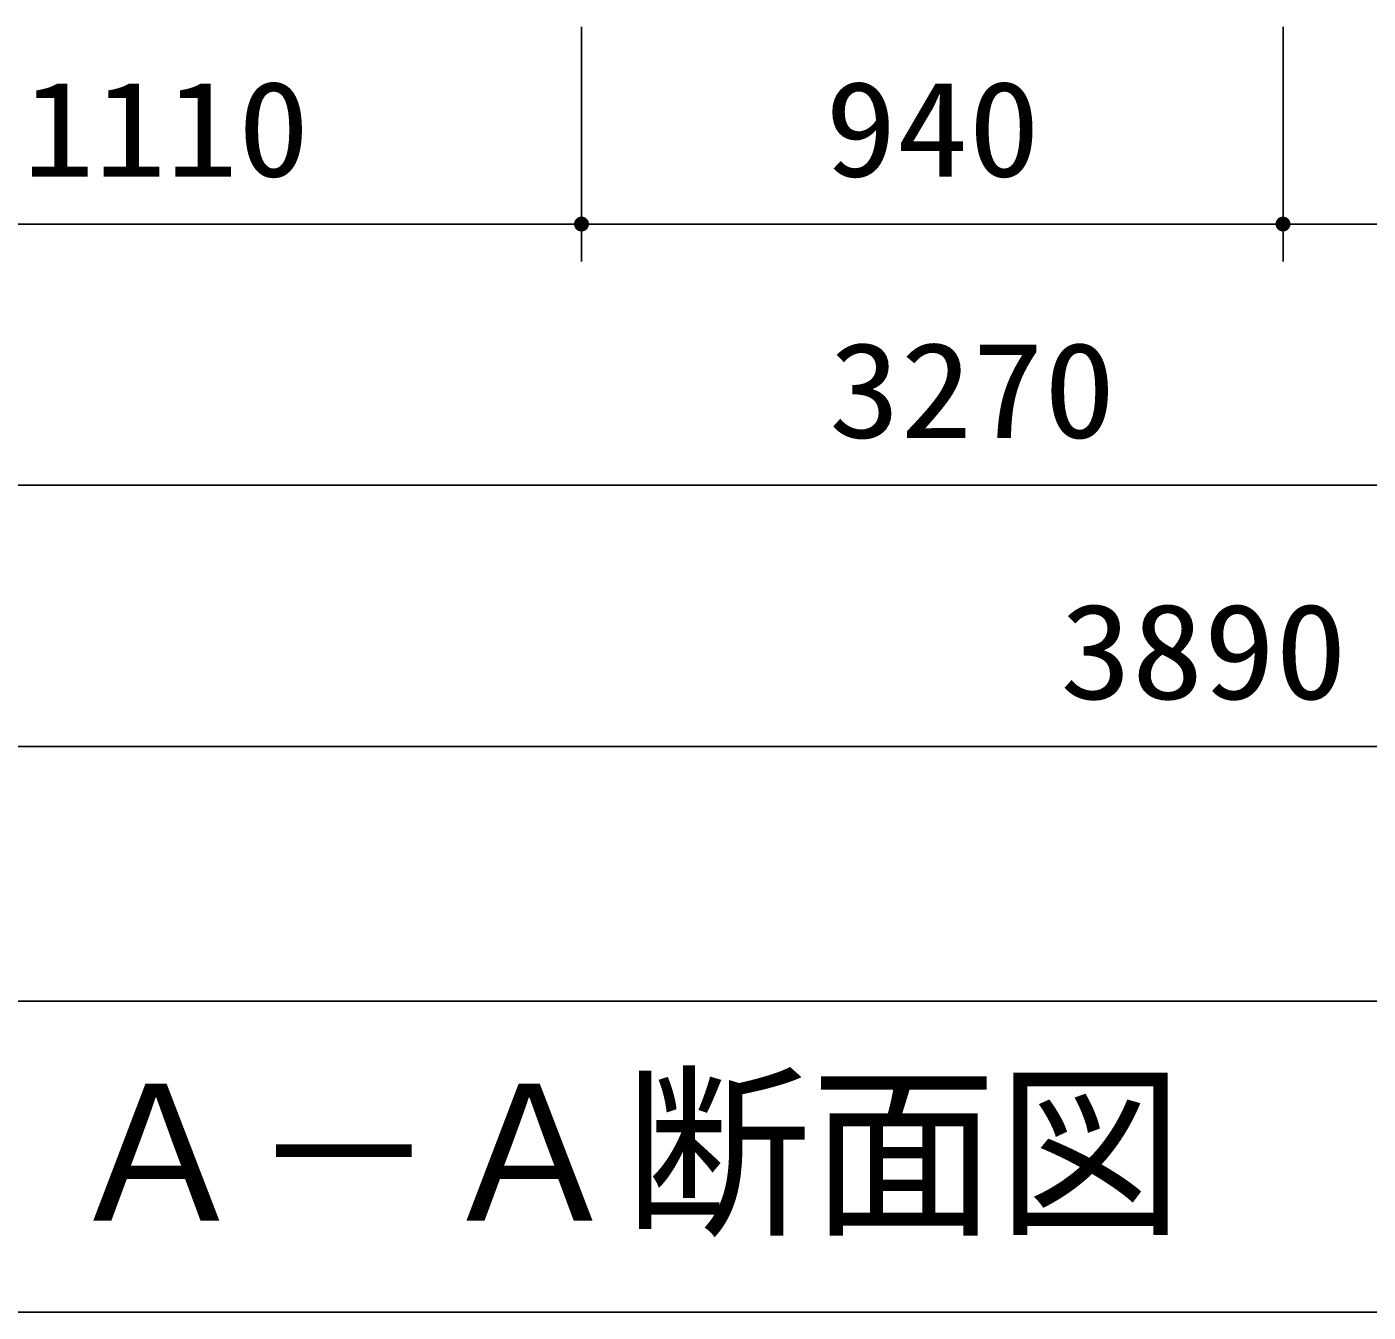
# Model space of a CAD drawing. Units: millimetres, scale not verified. Extents: x -14850 to 14850, y -10500 to 10500.
# Drawn here: x -10587 to -8789, y -7956 to -6234 of the extents above; entities that cross this region are included whole.
import ezdxf
from ezdxf.enums import TextEntityAlignment as Align

# ---------------------------------------------------------------- set-up
doc = ezdxf.new("R2010")
doc.units = ezdxf.units.MM
doc.header["$LTSCALE"] = 50
doc.layers.add('0-0_製作', color=5, linetype='Continuous', lineweight=25)
doc.layers.add('0-2_機器', color=3, linetype='Continuous', lineweight=25)
doc.styles.add('ＭＳ ゴシック', font='')
doc.styles.get('ＭＳ ゴシック').set_extended_font_data('MS Gothic')

msp = doc.modelspace()

# ---------------------------------------------------------------- linework, layer by layer
at = {"layer": '0-0_製作', "color": 2}
for p, q in [((-9843.31, -6548.58), (-9843.31, -6234.33)), ((-8903.31, -6548.58), (-8903.31, -6234.33)), ((-10953.31, -6498.58), (-9843.31, -6498.58)), ((-9843.31, -6498.58), (-8903.31, -6498.58)), ((-8903.31, -6498.58), (-8323.31, -6498.58)), ((-10953.31, -6848.58), (-7683.31, -6848.58)), ((-10953.31, -7198.58), (-7063.31, -7198.58))]:
    msp.add_line(p, q, dxfattribs=at)
at = {"layer": '0-0_製作'}
for points in [[(-9853.29, -6497.95), (-9843.31, -6498.58), (-9853.31, -6498.58)], [(-9853.31, -6498.58), (-9847.56, -6507.63), (-9853.23, -6499.83)], [(-9853.31, -6498.58), (-9846.4, -6508.09), (-9847.56, -6507.63)], [(-9843.31, -6498.58), (-9846.4, -6508.09), (-9853.31, -6498.58)], [(-9853.13, -6496.7), (-9843.31, -6498.58), (-9853.29, -6497.95)], [(-9853.23, -6499.83), (-9848.66, -6507.02), (-9852.99, -6501.06)], [(-9853.23, -6499.83), (-9847.56, -6507.63), (-9848.66, -6507.02)], [(-9852.82, -6495.49), (-9843.31, -6498.58), (-9853.13, -6496.7)], [(-9852.99, -6501.06), (-9849.68, -6506.28), (-9852.6, -6502.26)], [(-9852.99, -6501.06), (-9848.66, -6507.02), (-9849.68, -6506.28)], [(-9852.35, -6494.32), (-9843.31, -6498.58), (-9852.82, -6495.49)], [(-9852.6, -6502.26), (-9850.6, -6505.42), (-9852.07, -6503.4)], [(-9852.6, -6502.26), (-9849.68, -6506.28), (-9850.6, -6505.42)], [(-9851.75, -6493.22), (-9843.31, -6498.58), (-9852.35, -6494.32)], [(-9852.07, -6503.4), (-9850.6, -6505.42), (-9851.4, -6504.46)], [(-9851.01, -6492.2), (-9843.31, -6498.58), (-9851.75, -6493.22)], [(-9850.15, -6491.29), (-9843.31, -6498.58), (-9851.01, -6492.2)], [(-9849.18, -6490.49), (-9843.31, -6498.58), (-9850.15, -6491.29)], [(-9848.12, -6489.81), (-9843.31, -6498.58), (-9849.18, -6490.49)], [(-9848.12, -6489.81), (-9843.31, -6488.58), (-9843.31, -6498.58)], [(-9846.99, -6489.28), (-9843.31, -6488.58), (-9848.12, -6489.81)], [(-9845.79, -6488.89), (-9843.31, -6488.58), (-9846.99, -6489.28)], [(-9843.31, -6498.58), (-9845.18, -6508.4), (-9846.4, -6508.09)], [(-9844.56, -6488.66), (-9843.31, -6488.58), (-9845.79, -6488.89)], [(-9843.31, -6498.58), (-9843.93, -6508.56), (-9845.18, -6508.4)], [(-9843.31, -6498.58), (-9843.31, -6508.58), (-9843.93, -6508.56)], [(-9843.31, -6488.58), (-9833.31, -6498.58), (-9843.31, -6498.58)], [(-9842.68, -6488.6), (-9833.31, -6498.58), (-9843.31, -6488.58)], [(-9843.31, -6498.58), (-9842.05, -6508.5), (-9843.31, -6508.58)], [(-9843.31, -6498.58), (-9840.82, -6508.26), (-9842.05, -6508.5)], [(-9843.31, -6498.58), (-9839.62, -6507.88), (-9840.82, -6508.26)], [(-9843.31, -6498.58), (-9838.49, -6507.34), (-9839.62, -6507.88)], [(-9843.31, -6498.58), (-9837.43, -6506.67), (-9838.49, -6507.34)], [(-9833.31, -6498.58), (-9837.43, -6506.67), (-9843.31, -6498.58)], [(-9841.43, -6488.75), (-9833.31, -6498.58), (-9842.68, -6488.6)], [(-9840.22, -6489.07), (-9833.31, -6498.58), (-9841.43, -6488.75)], [(-9839.05, -6489.53), (-9833.31, -6498.58), (-9840.22, -6489.07)], [(-9839.05, -6489.53), (-9833.38, -6497.32), (-9833.31, -6498.58)], [(-9837.95, -6490.13), (-9833.38, -6497.32), (-9839.05, -6489.53)], [(-9837.95, -6490.13), (-9833.62, -6496.09), (-9833.38, -6497.32)], [(-9836.93, -6490.87), (-9833.62, -6496.09), (-9837.95, -6490.13)], [(-9833.31, -6498.58), (-9836.46, -6505.87), (-9837.43, -6506.67)], [(-9836.93, -6490.87), (-9834.01, -6494.9), (-9833.62, -6496.09)], [(-9836.02, -6491.73), (-9834.01, -6494.9), (-9836.93, -6490.87)], [(-9833.31, -6498.58), (-9835.6, -6504.95), (-9836.46, -6505.87)], [(-9836.02, -6491.73), (-9834.54, -6493.76), (-9834.01, -6494.9)], [(-9835.22, -6492.7), (-9834.54, -6493.76), (-9836.02, -6491.73)], [(-9833.31, -6498.58), (-9834.86, -6503.94), (-9835.6, -6504.95)], [(-9833.31, -6498.58), (-9834.26, -6502.84), (-9834.86, -6503.94)], [(-9833.31, -6498.58), (-9833.8, -6501.67), (-9834.26, -6502.84)], [(-9833.31, -6498.58), (-9833.48, -6500.45), (-9833.8, -6501.67)], [(-9833.31, -6498.58), (-9833.33, -6499.21), (-9833.48, -6500.45)], [(-8913.29, -6497.95), (-8903.31, -6498.58), (-8913.31, -6498.58)], [(-8913.31, -6498.58), (-8906.4, -6508.09), (-8913.23, -6499.83)], [(-8913.31, -6498.58), (-8905.18, -6508.4), (-8906.4, -6508.09)], [(-8903.31, -6498.58), (-8905.18, -6508.4), (-8913.31, -6498.58)], [(-8913.13, -6496.7), (-8903.31, -6498.58), (-8913.29, -6497.95)], [(-8913.23, -6499.83), (-8907.56, -6507.63), (-8912.99, -6501.06)], [(-8913.23, -6499.83), (-8906.4, -6508.09), (-8907.56, -6507.63)], [(-8912.82, -6495.49), (-8903.31, -6498.58), (-8913.13, -6496.7)], [(-8912.99, -6501.06), (-8908.66, -6507.02), (-8912.6, -6502.26)], [(-8912.99, -6501.06), (-8907.56, -6507.63), (-8908.66, -6507.02)], [(-8912.35, -6494.32), (-8903.31, -6498.58), (-8912.82, -6495.49)], [(-8912.6, -6502.26), (-8909.68, -6506.28), (-8912.07, -6503.4)], [(-8912.6, -6502.26), (-8908.66, -6507.02), (-8909.68, -6506.28)], [(-8911.75, -6493.22), (-8903.31, -6498.58), (-8912.35, -6494.32)], [(-8912.07, -6503.4), (-8910.6, -6505.42), (-8911.4, -6504.46)], [(-8912.07, -6503.4), (-8909.68, -6506.28), (-8910.6, -6505.42)], [(-8911.01, -6492.2), (-8903.31, -6498.58), (-8911.75, -6493.22)], [(-8910.15, -6491.29), (-8903.31, -6498.58), (-8911.01, -6492.2)], [(-8909.18, -6490.49), (-8903.31, -6498.58), (-8910.15, -6491.29)], [(-8909.18, -6490.49), (-8903.31, -6488.58), (-8903.31, -6498.58)], [(-8908.12, -6489.81), (-8903.31, -6488.58), (-8909.18, -6490.49)], [(-8906.99, -6489.28), (-8903.31, -6488.58), (-8908.12, -6489.81)], [(-8905.79, -6488.89), (-8903.31, -6488.58), (-8906.99, -6489.28)], [(-8904.56, -6488.66), (-8903.31, -6488.58), (-8905.79, -6488.89)], [(-8903.31, -6498.58), (-8903.93, -6508.56), (-8905.18, -6508.4)], [(-8903.31, -6498.58), (-8903.31, -6508.58), (-8903.93, -6508.56)], [(-8903.31, -6488.58), (-8893.31, -6498.58), (-8903.31, -6498.58)], [(-8902.68, -6488.6), (-8893.31, -6498.58), (-8903.31, -6488.58)], [(-8903.31, -6498.58), (-8902.05, -6508.5), (-8903.31, -6508.58)], [(-8903.31, -6498.58), (-8900.82, -6508.26), (-8902.05, -6508.5)], [(-8903.31, -6498.58), (-8899.62, -6507.88), (-8900.82, -6508.26)], [(-8903.31, -6498.58), (-8898.49, -6507.34), (-8899.62, -6507.88)], [(-8903.31, -6498.58), (-8897.43, -6506.67), (-8898.49, -6507.34)], [(-8903.31, -6498.58), (-8896.46, -6505.87), (-8897.43, -6506.67)], [(-8893.31, -6498.58), (-8896.46, -6505.87), (-8903.31, -6498.58)], [(-8901.43, -6488.75), (-8893.31, -6498.58), (-8902.68, -6488.6)], [(-8900.22, -6489.07), (-8893.31, -6498.58), (-8901.43, -6488.75)], [(-8900.22, -6489.07), (-8893.38, -6497.32), (-8893.31, -6498.58)], [(-8899.05, -6489.53), (-8893.38, -6497.32), (-8900.22, -6489.07)], [(-8899.05, -6489.53), (-8893.62, -6496.09), (-8893.38, -6497.32)], [(-8897.95, -6490.13), (-8893.62, -6496.09), (-8899.05, -6489.53)], [(-8897.95, -6490.13), (-8894.01, -6494.9), (-8893.62, -6496.09)], [(-8896.93, -6490.87), (-8894.01, -6494.9), (-8897.95, -6490.13)], [(-8896.93, -6490.87), (-8894.54, -6493.76), (-8894.01, -6494.9)], [(-8896.02, -6491.73), (-8894.54, -6493.76), (-8896.93, -6490.87)], [(-8893.31, -6498.58), (-8895.6, -6504.95), (-8896.46, -6505.87)], [(-8896.02, -6491.73), (-8895.22, -6492.7), (-8894.54, -6493.76)], [(-8893.31, -6498.58), (-8894.86, -6503.94), (-8895.6, -6504.95)], [(-8893.31, -6498.58), (-8894.26, -6502.84), (-8894.86, -6503.94)], [(-8893.31, -6498.58), (-8893.8, -6501.67), (-8894.26, -6502.84)], [(-8893.31, -6498.58), (-8893.48, -6500.45), (-8893.8, -6501.67)], [(-8893.31, -6498.58), (-8893.33, -6499.21), (-8893.48, -6500.45)]]:
    msp.add_solid(points, dxfattribs=at)
at = {"layer": '0-2_機器'}
msp.add_line((-10724.97, -7956.35), (-7391.64, -7956.35), dxfattribs=at)
msp.add_lwpolyline([(-10724.97, -7539.68), (-7391.64, -7539.68), (-7391.64, -7956.35)], dxfattribs=at)

# ---------------------------------------------------------------- texts
at = {"layer": '0-0_製作', "color": 4, "style": 'ＭＳ ゴシック', "width": 1.1}
for s, p in [('1110', (-10592.06, -6473.58)), ('940', (-9517.06, -6473.58)), ('3270', (-9512.06, -6823.58)), ('3890', (-9202.06, -7173.58))]:
    msp.add_text(s, height=128.4, dxfattribs=at).set_placement(p, align=Align.BOTTOM_LEFT)
at = {"layer": '0-2_機器', "color": 4, "style": 'ＭＳ ゴシック'}
msp.add_text('Ａ－Ａ断面図', height=183.3, dxfattribs=at).set_placement((-10536.8, -7888.86), align=Align.BOTTOM_LEFT)

doc.saveas('drawing.dxf')
